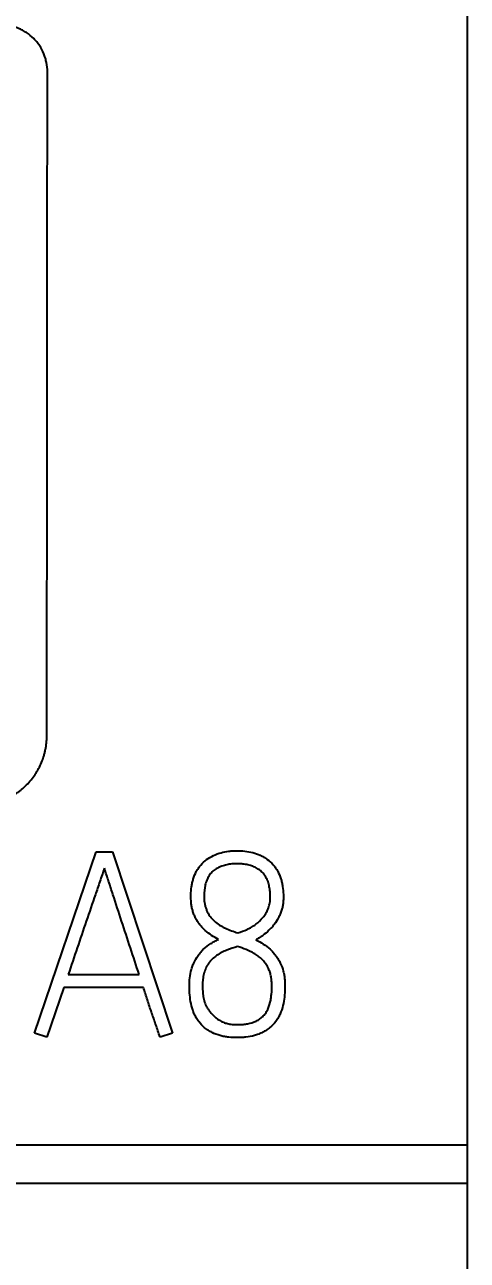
# Model space of a CAD drawing. Extents: x 0 to 420, y 0 to 297.
# Drawn here: x 160.26 to 164.11, y 168.32 to 179.07 of the extents above; entities that cross this region are included whole.
import ezdxf

# ---------------------------------------------------------------- set-up
doc = ezdxf.new("R2010")
doc.units = 0
doc.header["$LTSCALE"] = 23.1
for name, color, linetype in [('10000_FRONT', 7, 'CONTINUOUS'), ('10100_DIM_FRONT', 7, 'CONTINUOUS'), ('10500_FRONT_LABELING', 7, 'CONTINUOUS')]:
    doc.layers.add(name, color=color, linetype=linetype)
doc.styles.get("Standard").update_dxf_attribs({"font": 'txt', "width": 0.8})
doc.dimstyles.new('DIMSTYLE_1', dxfattribs={"dimtxt": 3.5, "dimasz": 3.5, "dimexe": 0.18, "dimexo": 0.0625, "dimgap": 0.09, "dimtad": 1, "dimtxsty": 'STANDARD', "dimcen": 0.09, "dimazin": 3, "dimtp": 0.05, "dimtm": 0.05, "dimtfac": 1, "dimtofl": 0, "dimtmove": 0, "dimatfit": 3, "dimtolj": 1})

# ---------------------------------------------------------------- blocks, each defined once
blk = doc.blocks.new('*D0')
at = {"layer": '10100_DIM_FRONT', "linetype": 'CONTINUOUS'}
for p, q in [((92.606992, 191.467691), (92.606992, 134.051649)), ((164.106992, 151.955098), (164.106992, 134.051649)), ((92.606992, 136.051649), (128.356992, 136.051649)), ((164.106992, 136.051649), (128.356992, 136.051649))]:
    blk.add_line(p, q, dxfattribs=at)
for points in [[(96.106992, 136.551649), (92.606992, 136.051649), (96.106992, 135.551649)], [(160.606992, 135.551649), (164.106992, 136.051649), (160.606992, 136.551649)]]:
    blk.add_solid(points, dxfattribs=at)
at = {"layer": '10100_DIM_FRONT', "linetype": 'CONTINUOUS', "width": 0.660714}
blk.add_text('71,5', height=3.5, dxfattribs=at).set_placement((124.913176, 136.926649))

msp = doc.modelspace()

# ---------------------------------------------------------------- linework, layer by layer
at = {"layer": '10000_FRONT', "color": 7, "linetype": 'CONTINUOUS'}
for p, q in [((164.107, 236.469), (164.107, 146.469)), ((134.907, 169.321), (164.107, 169.321)), ((99.307, 168.988), (164.107, 168.988))]:
    msp.add_line(p, q, dxfattribs=at)
for points, knots in [([(160.456, 178.659), (160.456, 178.686), (160.453, 178.712), (160.445, 178.751), (160.442, 178.764), (160.434, 178.79), (160.429, 178.803), (160.414, 178.84), (160.402, 178.863), (160.379, 178.897), (160.372, 178.908), (160.355, 178.928), (160.346, 178.938), (160.317, 178.967), (160.297, 178.984), (160.263, 179.006), (160.252, 179.013), (160.228, 179.026), (160.216, 179.031), (160.191, 179.041), (160.179, 179.046), (160.153, 179.054), (160.14, 179.057), (160.101, 179.065), (160.074, 179.068), (160.047, 179.068)], [0, 0, 0, 0, 0.125, 0.125, 0.1875, 0.1875, 0.25, 0.25, 0.375, 0.375, 0.4375, 0.4375, 0.5, 0.5, 0.625, 0.625, 0.6875, 0.6875, 0.75, 0.75, 0.8125, 0.8125, 0.875, 0.875, 1, 1, 1, 1]), ([(159.847, 172.275), (159.887, 172.275), (159.926, 172.279), (159.984, 172.291), (160.003, 172.295), (160.041, 172.307), (160.06, 172.314), (160.115, 172.336), (160.149, 172.355), (160.19, 172.382), (160.199, 172.388), (160.214, 172.4), (160.222, 172.406), (160.245, 172.425), (160.26, 172.438), (160.302, 172.48), (160.327, 172.51), (160.354, 172.551), (160.36, 172.56), (160.37, 172.577), (160.385, 172.603), (160.397, 172.629), (160.412, 172.665), (160.419, 172.684), (160.428, 172.712), (160.43, 172.722), (160.435, 172.741), (160.437, 172.751), (160.447, 172.799), (160.451, 172.839), (160.451, 172.879)], [0, 0, 0, 0, 0.125, 0.125, 0.1875, 0.1875, 0.25, 0.25, 0.375, 0.375, 0.40625, 0.40625, 0.4375, 0.4375, 0.5, 0.5, 0.625, 0.625, 0.65625, 0.65625, 0.6875, 0.75, 0.75, 0.8125, 0.8125, 0.84375, 0.84375, 0.875, 0.875, 1, 1, 1, 1])]:
    msp.add_open_spline(points, degree=3, knots=knots, dxfattribs=at)
msp.add_open_spline([(160.451, 172.879), (160.453, 174.805), (160.454, 176.731), (160.456, 178.659)], degree=3, dxfattribs=at)
at = {"layer": '10500_FRONT_LABELING', "color": 7, "linetype": 'CONTINUOUS'}
for p, q in [((160.343, 170.293), (160.879, 171.871)), ((160.879, 171.871), (161.022, 171.871)), ((161.022, 171.871), (161.545, 170.293)), ((160.637, 170.804), (161.253, 170.804)), ((160.599, 170.69), (160.451, 170.258)), ((161.291, 170.69), (160.599, 170.69)), ((160.451, 170.258), (160.343, 170.293)), ((161.545, 170.293), (161.435, 170.258))]:
    msp.add_line(p, q, dxfattribs=at)
for points, knots in [([(161.944, 171.108), (161.923, 171.118), (161.903, 171.13), (161.865, 171.156), (161.846, 171.169), (161.82, 171.192), (161.812, 171.201), (161.796, 171.218), (161.781, 171.235), (161.768, 171.254), (161.756, 171.273), (161.75, 171.284), (161.74, 171.304), (161.735, 171.315), (161.726, 171.337), (161.719, 171.358), (161.713, 171.381), (161.709, 171.404), (161.707, 171.415), (161.704, 171.45), (161.703, 171.473), (161.704, 171.519), (161.706, 171.542), (161.711, 171.576), (161.713, 171.588), (161.718, 171.611), (161.721, 171.622), (161.731, 171.655), (161.739, 171.677), (161.756, 171.708), (161.762, 171.718), (161.775, 171.737), (161.782, 171.746), (161.805, 171.772), (161.822, 171.788), (161.859, 171.816), (161.879, 171.828), (161.921, 171.848), (161.943, 171.856), (161.988, 171.869), (162.011, 171.873), (162.045, 171.877), (162.057, 171.878), (162.08, 171.879), (162.092, 171.88), (162.15, 171.88), (162.196, 171.875), (162.264, 171.857), (162.286, 171.85), (162.318, 171.835), (162.328, 171.83), (162.348, 171.818), (162.358, 171.811), (162.386, 171.791), (162.403, 171.775), (162.426, 171.749), (162.434, 171.74), (162.447, 171.721), (162.453, 171.711), (162.47, 171.68), (162.479, 171.659), (162.489, 171.625), (162.492, 171.614), (162.497, 171.591), (162.504, 171.557), (162.507, 171.523), (162.509, 171.488), (162.509, 171.476), (162.508, 171.453), (162.507, 171.441), (162.505, 171.418), (162.503, 171.407), (162.499, 171.384), (162.496, 171.373), (162.489, 171.351), (162.485, 171.34), (162.476, 171.318), (162.471, 171.308), (162.455, 171.277), (162.442, 171.257), (162.421, 171.229), (162.414, 171.22), (162.398, 171.203), (162.39, 171.195), (162.365, 171.171), (162.347, 171.156), (162.319, 171.135), (162.309, 171.129), (162.289, 171.117), (162.279, 171.111), (162.269, 171.105)], [0, 0, 0, 0, 0.03125, 0.03125, 0.0625, 0.0625, 0.078125, 0.078125, 0.09375, 0.109375, 0.109375, 0.125, 0.125, 0.140625, 0.140625, 0.15625, 0.171875, 0.171875, 0.1875, 0.1875, 0.21875, 0.21875, 0.25, 0.25, 0.265625, 0.265625, 0.28125, 0.28125, 0.3125, 0.3125, 0.328125, 0.328125, 0.34375, 0.34375, 0.375, 0.375, 0.40625, 0.40625, 0.4375, 0.4375, 0.46875, 0.46875, 0.484375, 0.484375, 0.5, 0.5, 0.5625, 0.5625, 0.59375, 0.59375, 0.609375, 0.609375, 0.625, 0.625, 0.65625, 0.65625, 0.671875, 0.671875, 0.6875, 0.6875, 0.71875, 0.71875, 0.734375, 0.734375, 0.75, 0.78125, 0.78125, 0.796875, 0.796875, 0.8125, 0.8125, 0.828125, 0.828125, 0.84375, 0.84375, 0.859375, 0.859375, 0.875, 0.875, 0.90625, 0.90625, 0.921875, 0.921875, 0.9375, 0.9375, 0.96875, 0.96875, 0.984375, 0.984375, 1, 1, 1, 1]), ([(160.951, 171.729), (160.938, 171.69), (160.925, 171.652), (160.899, 171.574), (160.886, 171.536), (160.847, 171.42), (160.82, 171.343), (160.767, 171.189), (160.741, 171.112), (160.689, 170.958), (160.663, 170.881), (160.637, 170.804)], [0, 0, 0, 0, 0.125, 0.125, 0.25, 0.25, 0.5, 0.5, 0.75, 0.75, 1, 1, 1, 1]), ([(161.253, 170.804), (161.228, 170.881), (161.203, 170.958), (161.152, 171.112), (161.127, 171.189), (161.076, 171.343), (161.051, 171.42), (161.013, 171.536), (161.001, 171.575), (160.976, 171.652), (160.963, 171.69), (160.951, 171.729)], [0, 0, 0, 0, 0.25, 0.25, 0.5, 0.5, 0.75, 0.75, 0.875, 0.875, 1, 1, 1, 1]), ([(162.112, 171.165), (162.14, 171.173), (162.167, 171.183), (162.206, 171.201), (162.219, 171.208), (162.243, 171.223), (162.256, 171.231), (162.291, 171.257), (162.312, 171.277), (162.339, 171.311), (162.348, 171.322), (162.363, 171.347), (162.37, 171.36), (162.381, 171.387), (162.385, 171.401), (162.391, 171.43), (162.393, 171.444), (162.394, 171.473), (162.394, 171.488), (162.393, 171.517), (162.392, 171.531), (162.387, 171.56), (162.384, 171.574), (162.379, 171.595), (162.377, 171.602), (162.372, 171.615), (162.369, 171.622), (162.361, 171.642), (162.353, 171.655), (162.337, 171.679), (162.327, 171.69), (162.305, 171.709), (162.293, 171.718), (162.268, 171.733), (162.255, 171.739), (162.228, 171.749), (162.214, 171.753), (162.193, 171.758), (162.185, 171.76), (162.171, 171.762), (162.149, 171.765), (162.128, 171.766), (162.099, 171.767), (162.084, 171.766), (162.055, 171.764), (162.041, 171.763), (162.012, 171.757), (161.998, 171.754), (161.977, 171.747), (161.97, 171.745), (161.957, 171.74), (161.95, 171.736), (161.931, 171.727), (161.918, 171.719), (161.901, 171.706), (161.895, 171.701), (161.885, 171.691), (161.88, 171.686), (161.866, 171.669), (161.858, 171.657), (161.848, 171.637), (161.845, 171.631), (161.839, 171.617), (161.837, 171.61), (161.83, 171.589), (161.827, 171.575), (161.823, 171.546), (161.821, 171.532), (161.819, 171.503), (161.818, 171.488), (161.818, 171.474)], [0, 0, 0, 0, 0.0625, 0.0625, 0.09375, 0.09375, 0.125, 0.125, 0.1875, 0.1875, 0.21875, 0.21875, 0.25, 0.25, 0.28125, 0.28125, 0.3125, 0.3125, 0.34375, 0.34375, 0.375, 0.375, 0.40625, 0.40625, 0.421875, 0.421875, 0.4375, 0.4375, 0.46875, 0.46875, 0.5, 0.5, 0.53125, 0.53125, 0.5625, 0.5625, 0.59375, 0.59375, 0.609375, 0.609375, 0.625, 0.65625, 0.65625, 0.6875, 0.6875, 0.71875, 0.71875, 0.75, 0.75, 0.765625, 0.765625, 0.78125, 0.78125, 0.8125, 0.8125, 0.828125, 0.828125, 0.84375, 0.84375, 0.875, 0.875, 0.890625, 0.890625, 0.90625, 0.90625, 0.9375, 0.9375, 0.96875, 0.96875, 1, 1, 1, 1]), ([(161.818, 171.474), (161.818, 171.454), (161.82, 171.435), (161.826, 171.407), (161.828, 171.398), (161.833, 171.379), (161.837, 171.37), (161.848, 171.343), (161.857, 171.327), (161.874, 171.303), (161.88, 171.296), (161.893, 171.281), (161.9, 171.275), (161.921, 171.255), (161.937, 171.244), (161.961, 171.228), (161.97, 171.224), (161.987, 171.214), (161.995, 171.21), (162.038, 171.189), (162.075, 171.176), (162.112, 171.165)], [0, 0, 0, 0, 0.125, 0.125, 0.1875, 0.1875, 0.25, 0.25, 0.375, 0.375, 0.4375, 0.4375, 0.5, 0.5, 0.625, 0.625, 0.6875, 0.6875, 0.75, 0.75, 1, 1, 1, 1]), ([(162.269, 171.105), (162.291, 171.094), (162.313, 171.082), (162.354, 171.054), (162.375, 171.04), (162.402, 171.014), (162.411, 171.005), (162.428, 170.986), (162.436, 170.976), (162.45, 170.956), (162.457, 170.946), (162.47, 170.924), (162.476, 170.913), (162.492, 170.878), (162.501, 170.855), (162.51, 170.819), (162.513, 170.806), (162.517, 170.781), (162.518, 170.769), (162.521, 170.744), (162.521, 170.731), (162.522, 170.706), (162.522, 170.694), (162.521, 170.656), (162.52, 170.631), (162.514, 170.582), (162.51, 170.557), (162.498, 170.508), (162.49, 170.484), (162.475, 170.449), (162.469, 170.438), (162.457, 170.416), (162.45, 170.405), (162.428, 170.375), (162.41, 170.357), (162.381, 170.332), (162.371, 170.325), (162.35, 170.311), (162.328, 170.299), (162.305, 170.289), (162.281, 170.28), (162.269, 170.276), (162.232, 170.265), (162.208, 170.261), (162.17, 170.256), (162.158, 170.255), (162.133, 170.254), (162.12, 170.253), (162.082, 170.253), (162.057, 170.254), (162.02, 170.259), (162.007, 170.26), (161.982, 170.265), (161.97, 170.268), (161.933, 170.278), (161.91, 170.287), (161.876, 170.304), (161.865, 170.31), (161.843, 170.324), (161.833, 170.331), (161.804, 170.355), (161.786, 170.373), (161.764, 170.403), (161.757, 170.414), (161.744, 170.436), (161.738, 170.447), (161.728, 170.47), (161.724, 170.482), (161.716, 170.506), (161.712, 170.518), (161.703, 170.555), (161.699, 170.58), (161.693, 170.629), (161.691, 170.655), (161.69, 170.693), (161.69, 170.705), (161.691, 170.73), (161.691, 170.743), (161.694, 170.78), (161.698, 170.805), (161.707, 170.841), (161.71, 170.854), (161.719, 170.878), (161.723, 170.889), (161.739, 170.924), (161.751, 170.947), (161.773, 170.978), (161.781, 170.988), (161.798, 171.007), (161.806, 171.017), (161.834, 171.042), (161.855, 171.057), (161.887, 171.078), (161.898, 171.084), (161.92, 171.097), (161.932, 171.102), (161.944, 171.108)], [0, 0, 0, 0, 0.03125, 0.03125, 0.0625, 0.0625, 0.078125, 0.078125, 0.09375, 0.09375, 0.109375, 0.109375, 0.125, 0.125, 0.15625, 0.15625, 0.171875, 0.171875, 0.1875, 0.1875, 0.203125, 0.203125, 0.21875, 0.21875, 0.25, 0.25, 0.28125, 0.28125, 0.3125, 0.3125, 0.328125, 0.328125, 0.34375, 0.34375, 0.375, 0.375, 0.390625, 0.390625, 0.40625, 0.421875, 0.421875, 0.4375, 0.4375, 0.46875, 0.46875, 0.484375, 0.484375, 0.5, 0.5, 0.53125, 0.53125, 0.546875, 0.546875, 0.5625, 0.5625, 0.59375, 0.59375, 0.609375, 0.609375, 0.625, 0.625, 0.65625, 0.65625, 0.671875, 0.671875, 0.6875, 0.6875, 0.703125, 0.703125, 0.71875, 0.71875, 0.75, 0.75, 0.78125, 0.78125, 0.796875, 0.796875, 0.8125, 0.8125, 0.84375, 0.84375, 0.859375, 0.859375, 0.875, 0.875, 0.90625, 0.90625, 0.921875, 0.921875, 0.9375, 0.9375, 0.96875, 0.96875, 0.984375, 0.984375, 1, 1, 1, 1]), ([(162.109, 171.045), (162.077, 171.037), (162.046, 171.027), (162, 171.008), (161.985, 171.001), (161.955, 170.986), (161.941, 170.977), (161.914, 170.958), (161.901, 170.948), (161.883, 170.931), (161.877, 170.925), (161.866, 170.912), (161.861, 170.905), (161.847, 170.885), (161.839, 170.87), (161.829, 170.847), (161.826, 170.84), (161.821, 170.824), (161.814, 170.8), (161.81, 170.776), (161.806, 170.743), (161.805, 170.726), (161.804, 170.693), (161.805, 170.676), (161.807, 170.644), (161.808, 170.627), (161.814, 170.595), (161.818, 170.579), (161.826, 170.555), (161.829, 170.547), (161.835, 170.532), (161.839, 170.524), (161.847, 170.51), (161.851, 170.503), (161.861, 170.489), (161.866, 170.483), (161.882, 170.464), (161.894, 170.451), (161.905, 170.44)], [0, 0, 0, 0, 0.125, 0.125, 0.1875, 0.1875, 0.25, 0.25, 0.3125, 0.3125, 0.34375, 0.34375, 0.375, 0.375, 0.4375, 0.4375, 0.46875, 0.46875, 0.5, 0.5625, 0.5625, 0.625, 0.625, 0.6875, 0.6875, 0.75, 0.75, 0.8125, 0.8125, 0.84375, 0.84375, 0.875, 0.875, 0.90625, 0.90625, 0.9375, 0.9375, 1, 1, 1, 1]), ([(161.905, 170.44), (161.924, 170.421), (161.945, 170.406), (161.98, 170.389), (161.992, 170.384), (162.017, 170.377), (162.029, 170.374), (162.055, 170.369), (162.068, 170.368), (162.094, 170.366), (162.107, 170.366), (162.132, 170.367), (162.145, 170.367), (162.171, 170.37), (162.184, 170.372), (162.222, 170.379), (162.247, 170.386), (162.276, 170.4), (162.282, 170.403), (162.293, 170.41), (162.299, 170.413), (162.314, 170.424), (162.324, 170.432), (162.343, 170.451), (162.35, 170.461), (162.361, 170.478), (162.364, 170.483), (162.37, 170.495), (162.373, 170.501), (162.386, 170.53), (162.392, 170.555), (162.4, 170.593), (162.401, 170.606), (162.405, 170.632), (162.407, 170.657), (162.408, 170.683), (162.408, 170.709), (162.407, 170.722), (162.406, 170.747), (162.404, 170.76), (162.4, 170.786), (162.398, 170.798), (162.391, 170.823), (162.387, 170.835), (162.379, 170.853), (162.376, 170.859), (162.371, 170.871), (162.367, 170.876), (162.357, 170.893), (162.35, 170.903), (162.338, 170.918), (162.333, 170.923), (162.324, 170.932), (162.32, 170.937), (162.305, 170.95), (162.295, 170.958), (162.274, 170.973), (162.264, 170.98), (162.23, 170.999), (162.207, 171.01), (162.159, 171.03), (162.134, 171.038), (162.109, 171.045)], [0, 0, 0, 0, 0.0625, 0.0625, 0.09375, 0.09375, 0.125, 0.125, 0.15625, 0.15625, 0.1875, 0.1875, 0.21875, 0.21875, 0.25, 0.25, 0.3125, 0.3125, 0.328125, 0.328125, 0.34375, 0.34375, 0.375, 0.375, 0.40625, 0.40625, 0.421875, 0.421875, 0.4375, 0.4375, 0.5, 0.5, 0.53125, 0.53125, 0.5625, 0.59375, 0.59375, 0.625, 0.625, 0.65625, 0.65625, 0.6875, 0.6875, 0.71875, 0.71875, 0.734375, 0.734375, 0.75, 0.75, 0.78125, 0.78125, 0.796875, 0.796875, 0.8125, 0.8125, 0.84375, 0.84375, 0.875, 0.875, 0.9375, 0.9375, 1, 1, 1, 1]), ([(161.435, 170.258), (161.429, 170.276), (161.423, 170.294), (161.411, 170.33), (161.405, 170.348), (161.386, 170.402), (161.374, 170.437), (161.349, 170.509), (161.338, 170.546), (161.314, 170.618), (161.303, 170.654), (161.291, 170.69)], [0, 0, 0, 0, 0.125, 0.125, 0.25, 0.25, 0.5, 0.5, 0.75, 0.75, 1, 1, 1, 1])]:
    msp.add_open_spline(points, degree=3, knots=knots, dxfattribs=at)

# ---------------------------------------------------------------- dimensions: what is measured, and where the dimension line sits
at = {"layer": '10100_DIM_FRONT', "linetype": 'CONTINUOUS'}
dim = msp.add_linear_dim(base=(164.107, 136.052), p1=(92.607, 191.468), p2=(164.107, 151.955), text='71,5', dimstyle='DIMSTYLE_1', dxfattribs=at)
dim.commit()
dim.dimension.update_dxf_attribs({"geometry": '*D0', "text_midpoint": (129.538, 138.677), "dimtype": 160})

doc.saveas('drawing.dxf')
